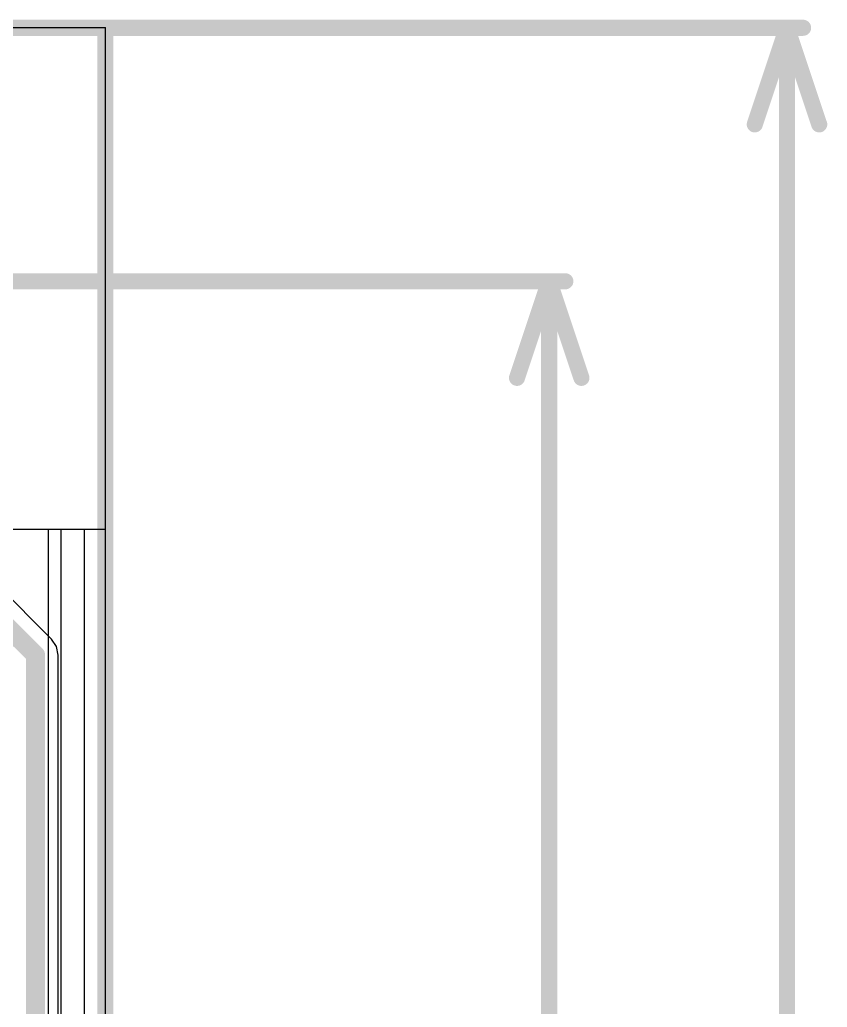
# Model space of a CAD drawing. Header units: millimetres. Extents: x 59 to 152, y 30 to 146.
# Drawn here: x 138.65 to 151.39, y 124.54 to 140.13 of the extents above; entities that cross this region are included whole.
import ezdxf

# ---------------------------------------------------------------- set-up
doc = ezdxf.new("R2010")
doc.units = ezdxf.units.MM
for name, color, linetype in [('BottomLayer', 5, 'Continuous'), ('KeepOutLayer', 6, 'Continuous'), ('Mechanical1', 6, 'Continuous'), ('Mechanical13', 56, 'Continuous'), ('TopLayer', 1, 'Continuous')]:
    doc.layers.add(name, color=color, linetype=linetype)

msp = doc.modelspace()

# ---------------------------------------------------------------- linework, layer by layer
at = {"layer": 'BottomLayer'}
for p, q in [((140, 140), (132.1, 140)), ((140, 132.1), (140, 140)), ((136, 132.088), (139.988, 132.088)), ((136, 132.088), (139.1, 132.088)), ((139.1, 132.088), (139.1, 123.8)), ((139.304, 123.8), (139.304, 132.088)), ((139.304, 132.088), (139.667, 132.088)), ((139.667, 132.088), (139.667, 47.9)), ((139.988, 132.088), (140, 132.1))]:
    msp.add_line(p, q, dxfattribs=at)
at = {"layer": 'KeepOutLayer', "const_width": 0.254}
for points in [[(60, 140), (140, 140)], [(140, 40), (140, 140)]]:
    msp.add_lwpolyline(points, dxfattribs=at)
at = {"layer": 'KeepOutLayer', "const_width": 0.127}
msp.add_lwpolyline([(139.937, 140, 1), (140.064, 140, 1)], format="xyb", close=True, dxfattribs=at)
msp.add_lwpolyline([(139.937, 140, 1), (140.064, 140, 1)], format="xyb", close=True, dxfattribs=at)
at = {"layer": 'Mechanical1', "const_width": 0.02}
for points in [[(85, 140), (140, 140)], [(140, 40), (140, 140)]]:
    msp.add_lwpolyline(points, dxfattribs=at)
at = {"layer": 'Mechanical1', "const_width": 0.01}
msp.add_lwpolyline([(139.995, 140, 1), (140.005, 140, 1)], format="xyb", close=True, dxfattribs=at)
msp.add_lwpolyline([(139.995, 140, 1), (140.005, 140, 1)], format="xyb", close=True, dxfattribs=at)
at = {"layer": 'Mechanical13', "const_width": 0.254}
for points in [[(140, 140), (151.004, 140)], [(150.242, 138.476), (150.75, 140)], [(150.75, 91.904), (150.75, 140)], [(150.75, 140), (151.258, 138.476)], [(138.204, 136), (147.254, 136)], [(146.492, 134.476), (147, 136)], [(147, 91.27), (147, 136)], [(147, 136), (147.508, 134.476)]]:
    msp.add_lwpolyline(points, dxfattribs=at)
at = {"layer": 'Mechanical13', "const_width": 0.127}
for points in [[(139.937, 140, 1), (140.064, 140, 1)], [(150.687, 140, 1), (150.814, 140, 1)], [(150.687, 140, 1), (150.814, 140, 1)], [(150.687, 140, 1), (150.814, 140, 1)], [(150.941, 140, 1), (151.068, 140, 1)], [(150.179, 138.476, 1), (150.306, 138.476, 1)], [(151.195, 138.476, 1), (151.322, 138.476, 1)], [(146.937, 136, 1), (147.064, 136, 1)], [(146.937, 136, 1), (147.064, 136, 1)], [(146.937, 136, 1), (147.064, 136, 1)], [(147.191, 136, 1), (147.318, 136, 1)], [(146.429, 134.476, 1), (146.556, 134.476, 1)], [(147.445, 134.476, 1), (147.572, 134.476, 1)]]:
    msp.add_lwpolyline(points, format="xyb", close=True, dxfattribs=at)
at = {"layer": 'TopLayer'}
for p, q in [((140, 140), (132.1, 140)), ((140, 132.1), (140, 140)), ((136, 132.088), (139.988, 132.088)), ((136, 132.088), (139.667, 132.088)), ((139.667, 132.088), (139.667, 47.9)), ((139.988, 132.088), (140, 132.1)), ((139.152, 130.352), (137.802, 131.702)), ((139.23, 130.237), (139.152, 130.352)), ((139.257, 130.1), (139.23, 130.237)), ((139.257, 80.7), (139.257, 130.1))]:
    msp.add_line(p, q, dxfattribs=at)
at = {"layer": 'TopLayer', "const_width": 0.3}
for points in [[(137.55, 131.45), (138.9, 130.1)], [(138.9, 80.7), (138.9, 130.1)]]:
    msp.add_lwpolyline(points, dxfattribs=at)
at = {"layer": 'TopLayer', "const_width": 0.15}
msp.add_lwpolyline([(138.825, 130.1, 1), (138.975, 130.1, 1)], format="xyb", close=True, dxfattribs=at)
msp.add_lwpolyline([(138.825, 130.1, 1), (138.975, 130.1, 1)], format="xyb", close=True, dxfattribs=at)

doc.saveas('drawing.dxf')
